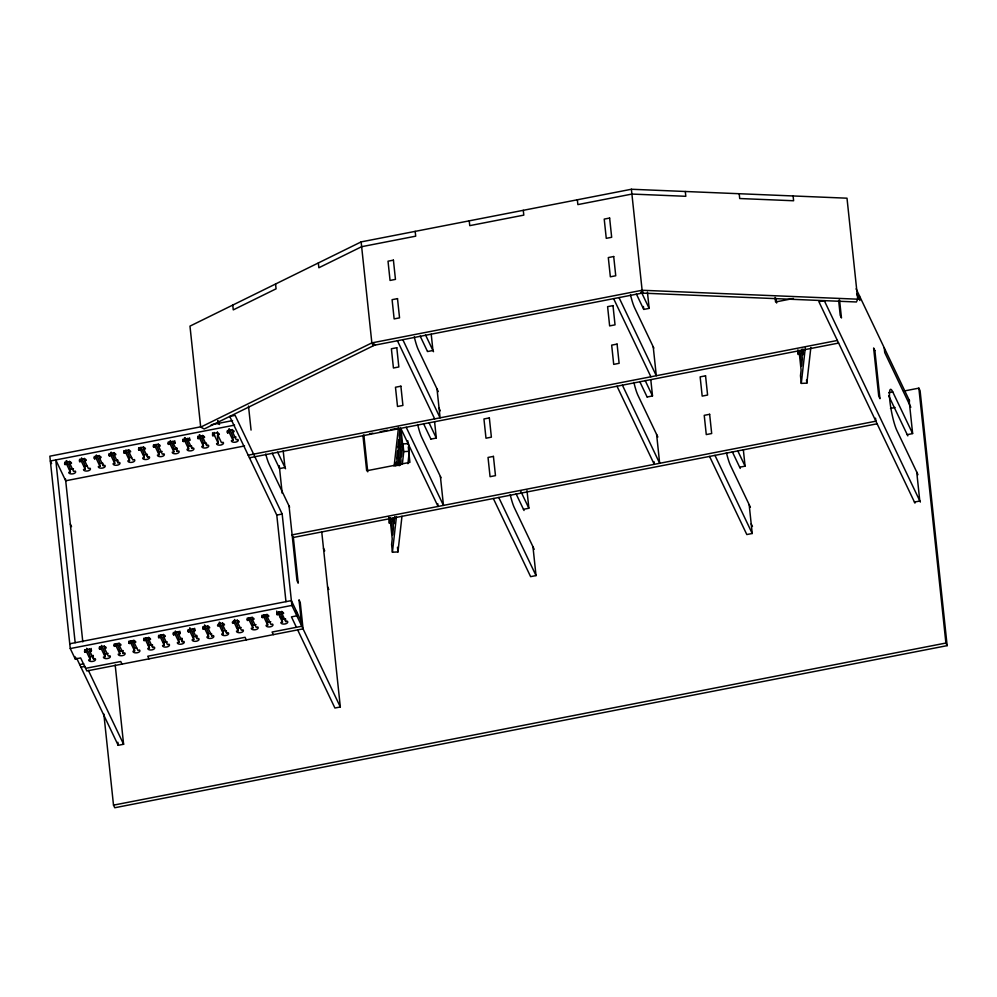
<?xml version="1.0" encoding="UTF-8"?>
<svg xmlns="http://www.w3.org/2000/svg" width="997" height="997" viewBox="0 0 997 997"><rect width="100%" height="100%" fill="white"/><g stroke="black" fill="none" stroke-linecap="round" stroke-linejoin="round"><path stroke-width="1.5" d="M394.127 466.135L398.488 427.439M395.797 466.235L396.283 461.873L396.607 464.901M397.529 465.524L396.731 457.959L397.554 450.694L399.149 465.811M399.922 464.926L397.99 446.781L398.812 439.515L401.056 460.676L400.57 465.038M394.75 516.571L393.927 523.836L393.292 517.792M407.91 463.705L409.306 451.329L408.483 443.628L402.95 443.914L402.763 445.597L400.993 428.972M401.965 516.321L397.953 551.927L392.419 552.213L396.432 516.608M402.364 463.991L403.76 451.616L402.95 443.914M798.697 350.371L798.223 354.558L797.737 349.935M803.457 349.224L802.809 355.044L802.161 349M810.848 347.529L806.835 383.135L801.289 383.409L805.302 347.816M631.4 189.256L642.118 290.264L640.809 293.056L856.411 301.979L857.719 299.187L847.001 198.191L631.4 189.256L361.138 241.897L189.978 326.131L200.696 427.127L204.223 428.984L375.383 344.75L371.856 342.893L200.696 427.127M361.138 241.897L371.856 342.893L642.118 290.264L857.719 299.187M427.539 351.542L432.947 350.495L431.215 334.219M793.438 298.489L775.554 301.979L775.055 297.355M200.584 426.841L49.85 456.19L70.264 648.561L75.236 658.98L80.645 657.933L86.851 670.956L303.063 628.845L300.247 602.4L299.013 599.795L301.817 626.241L272.094 632.036L273.328 634.64M211.239 424.759L232.563 420.609M234.594 425.121L50.361 461L51.607 463.605M64.755 462.147L65.017 464.552L66.637 464.228L70.363 472.042L68.743 472.366A3.477 1.732 -6.1 0 0 72.98 473.812A3.477 1.732 -6.1 0 0 75.224 471.095L73.604 471.419L69.877 463.605L69.628 461.2M69.877 463.605L71.497 463.281A3.477 1.732 -6.1 0 0 67.26 461.835A3.477 1.732 -6.1 0 0 65.017 464.552M79.548 459.268L79.797 461.673L81.418 461.349L85.144 469.163L83.524 469.487A3.477 1.732 -6.1 0 0 87.761 470.933A3.477 1.732 -6.1 0 0 90.017 468.216L88.384 468.528L84.658 460.726L84.409 458.321M84.658 460.726L86.29 460.402A3.477 1.732 -6.1 0 0 82.053 458.956A3.477 1.732 -6.1 0 0 79.797 461.673M94.329 456.389L94.59 458.794L96.211 458.47L99.937 466.284L98.317 466.596A3.477 1.732 -6.1 0 0 102.541 468.054A3.477 1.732 -6.1 0 0 104.797 465.337L103.177 465.649L99.451 457.847L99.189 455.442M99.451 457.847L101.071 457.523A3.477 1.732 -6.1 0 0 96.834 456.078A3.477 1.732 -6.1 0 0 94.59 458.794M109.109 453.51L109.371 455.916L110.991 455.592L114.717 463.406L113.097 463.717A3.477 1.732 -6.1 0 0 117.334 465.175A3.477 1.732 -6.1 0 0 119.578 462.458L117.958 462.77L114.231 454.968L113.982 452.563M114.231 454.968L115.851 454.644A3.477 1.732 -6.1 0 0 111.614 453.199A3.477 1.732 -6.1 0 0 109.371 455.916M123.902 450.632L124.151 453.037L125.772 452.713L129.498 460.527L127.878 460.838A3.477 1.732 -6.1 0 0 132.115 462.296A3.477 1.732 -6.1 0 0 134.371 459.58L132.751 459.891L129.024 452.09L128.763 449.684M129.024 452.09L130.644 451.766A3.477 1.732 -6.1 0 0 126.407 450.32A3.477 1.732 -6.1 0 0 124.151 453.037M138.683 447.753L138.944 450.158L140.565 449.834L144.291 457.648L142.671 457.959A3.477 1.732 -6.1 0 0 146.908 459.418A3.477 1.732 -6.1 0 0 149.151 456.701L147.531 457.012L143.805 449.198L143.556 446.806M143.805 449.198L145.425 448.887A3.477 1.732 -6.1 0 0 141.188 447.441A3.477 1.732 -6.1 0 0 138.944 450.158M153.476 444.874L153.725 447.267L155.345 446.955L159.071 454.769L157.451 455.081A3.477 1.732 -6.1 0 0 161.688 456.539A3.477 1.732 -6.1 0 0 163.932 453.822L162.312 454.134L158.585 446.32L158.336 443.927M158.585 446.32L160.205 446.008A3.477 1.732 -6.1 0 0 155.981 444.562A3.477 1.732 -6.1 0 0 153.725 447.267M168.256 441.983L168.505 444.388L170.138 444.076L173.864 451.89L172.232 452.202A3.477 1.732 -6.1 0 0 176.469 453.66A3.477 1.732 -6.1 0 0 178.725 450.943L177.105 451.255L173.378 443.441L173.117 441.035M173.378 443.441L174.998 443.129L174.737 440.724M183.037 439.104L183.298 441.509L184.919 441.197L188.645 449.011L187.025 449.323A3.477 1.732 -6.1 0 0 191.262 450.781A3.477 1.732 -6.1 0 0 193.505 448.064L191.885 448.376L188.159 440.562L187.91 438.157M188.159 440.562L189.779 440.25L189.53 437.845M197.83 436.225L198.079 438.63L199.699 438.319L203.425 446.133L201.805 446.444A3.477 1.732 -6.1 0 0 206.043 447.902A3.477 1.732 -6.1 0 0 208.298 445.185L206.666 445.497L202.939 437.683L202.69 435.278M202.939 437.683L204.572 437.371A3.477 1.732 -6.1 0 0 200.335 435.926A3.477 1.732 -6.1 0 0 198.079 438.63M212.548 432.748L212.872 435.751L214.492 435.44L218.218 443.254L216.598 443.565A3.477 1.732 -6.1 0 0 220.823 445.023A3.477 1.732 -6.1 0 0 223.079 442.307L221.459 442.618L217.732 434.804L217.408 431.801M217.732 434.804L219.352 434.493A3.477 1.732 -6.1 0 0 215.115 433.047A3.477 1.732 -6.1 0 0 212.872 435.751M227.391 430.467L227.652 432.872L229.273 432.561L232.999 440.375L231.379 440.686A3.477 1.732 -6.1 0 0 235.616 442.145A3.477 1.732 -6.1 0 0 237.859 439.428L236.239 439.739L232.513 431.925L232.264 429.52M232.513 431.925L234.133 431.614A3.477 1.732 -6.1 0 0 229.896 430.156A3.477 1.732 -6.1 0 0 227.652 432.872M244.577 445.946L65.702 480.778L55.77 459.953L75.161 642.704M248.203 455.193L837.368 340.463M369.8 433.745L372.778 433.159M380.231 431.701L387.683 430.255M390.674 429.67L398.127 428.224M249.449 457.797L838.614 343.068M279.571 468.59L284.968 467.531L283.198 450.831M430.916 439.116L436.312 438.057L434.592 421.781M647.115 397.005L652.524 395.959L650.792 379.683M888.713 392.731L892.776 391.946L912.567 433.446M903.581 391.111L918.86 388.145L920.094 390.749L947.15 645.645L114.755 807.744L113.508 805.14L103.838 713.989M282.176 514.028L235.13 415.388L229.721 416.434L276.78 515.088L282.176 514.028L291.884 605.416L340.326 706.973L334.917 708.02L297.654 629.905M890.483 408.396L895.044 407.499M875.553 418.179L875.877 421.183L292.121 534.866L293.355 537.47L877.111 423.787M523.462 509.317L528.871 508.258L526.989 490.499M739.674 467.207L745.083 466.16L743.351 449.884M907.245 434.655L912.641 433.608L909.065 399.859M69.753 643.763L291.373 600.605L301.306 621.43M70.264 648.561L291.884 605.416M84.67 649.708L84.919 652.113L86.54 651.801L90.266 659.615L88.646 659.927A3.477 1.732 -6.1 0 0 92.883 661.372A3.477 1.732 -6.1 0 0 95.139 658.668L93.519 658.98L89.792 651.166L89.531 648.76M89.792 651.166L91.412 650.854L91.151 648.449M99.451 646.829L99.712 649.234L101.333 648.922L105.059 656.724L103.439 657.048A3.477 1.732 -6.1 0 0 107.676 658.494A3.477 1.732 -6.1 0 0 109.919 655.777L108.299 656.101L104.573 648.287L104.311 645.882M104.573 648.287L106.193 647.975A3.477 1.732 -6.1 0 0 101.956 646.517A3.477 1.732 -6.1 0 0 99.712 649.234M114.231 643.95L114.493 646.355L116.113 646.044L119.839 653.845L118.219 654.169A3.477 1.732 -6.1 0 0 122.457 655.615A3.477 1.732 -6.1 0 0 124.7 652.898L123.08 653.222L119.353 645.408L119.104 643.003M119.353 645.408L120.973 645.096A3.477 1.732 -6.1 0 0 116.736 643.638A3.477 1.732 -6.1 0 0 114.493 646.355M129.024 641.071L129.274 643.476L130.894 643.165L134.62 650.966L133 651.29A3.477 1.732 -6.1 0 0 137.237 652.736A3.477 1.732 -6.1 0 0 139.493 650.019L137.873 650.343L134.146 642.529L133.885 640.124M134.146 642.529L135.766 642.218A3.477 1.732 -6.1 0 0 131.529 640.759A3.477 1.732 -6.1 0 0 129.274 643.476M143.805 638.192L144.066 640.597L145.687 640.286L149.413 648.087L147.793 648.411A3.477 1.732 -6.1 0 0 152.03 649.857A3.477 1.732 -6.1 0 0 154.273 647.14L152.653 647.464L148.927 639.65L148.678 637.245M148.927 639.65L150.547 639.339A3.477 1.732 -6.1 0 0 146.31 637.881A3.477 1.732 -6.1 0 0 144.066 640.597M158.598 635.313L158.847 637.719L160.467 637.395L164.193 645.209L162.573 645.533A3.477 1.732 -6.1 0 0 166.811 646.978A3.477 1.732 -6.1 0 0 169.054 644.261L167.434 644.585L163.707 636.771L163.458 634.366M163.707 636.771L165.34 636.447A3.477 1.732 -6.1 0 0 161.103 635.002A3.477 1.732 -6.1 0 0 158.847 637.719M173.378 632.434L173.628 634.84L175.26 634.516L178.986 642.33L177.354 642.654A3.477 1.732 -6.1 0 0 181.591 644.099A3.477 1.732 -6.1 0 0 183.847 641.383L182.227 641.707L178.5 633.893L178.239 631.487M178.5 633.893L180.121 633.569L179.859 631.163M188.159 629.556L188.421 631.961L190.041 631.637L193.767 639.451L192.147 639.775A3.477 1.732 -6.1 0 0 196.384 641.221A3.477 1.732 -6.1 0 0 198.627 638.504L197.007 638.828L193.281 631.014L193.032 628.609M193.281 631.014L194.901 630.69L194.652 628.284M202.952 626.677L203.201 629.082L204.821 628.758L208.547 636.572L206.927 636.896A3.477 1.732 -6.1 0 0 211.165 638.342A3.477 1.732 -6.1 0 0 213.42 635.625L211.8 635.949L208.074 628.135L207.812 625.73M208.074 628.135L209.694 627.811A3.477 1.732 -6.1 0 0 205.457 626.365A3.477 1.732 -6.1 0 0 203.201 629.082M222.854 625.256L226.581 633.07L228.201 632.746A3.477 1.732 -6.1 0 1 225.945 635.463A3.477 1.732 -6.1 0 1 221.72 634.017L223.34 633.693L219.614 625.879L217.994 626.203A3.477 1.732 -6.1 0 1 220.237 623.486A3.477 1.732 -6.1 0 1 224.475 624.932L222.854 625.256L222.593 622.851M237.635 622.377L241.361 630.191L242.981 629.867A3.477 1.732 -6.1 0 1 240.738 632.584A3.477 1.732 -6.1 0 1 236.501 631.138L238.121 630.814L234.395 623L232.775 623.324A3.477 1.732 -6.1 0 1 235.018 620.608A3.477 1.732 -6.1 0 1 239.255 622.053L237.635 622.377L237.386 619.972M247.306 618.04L247.555 620.446L249.175 620.122L252.902 627.936L251.281 628.26A3.477 1.732 -6.1 0 0 255.519 629.705A3.477 1.732 -6.1 0 0 257.774 626.988L256.154 627.3L252.428 619.498L252.166 617.093M252.428 619.498L254.048 619.174A3.477 1.732 -6.1 0 0 249.811 617.729A3.477 1.732 -6.1 0 0 247.555 620.446M262.086 615.161L262.348 617.567L263.968 617.243L267.695 625.057L266.074 625.368A3.477 1.732 -6.1 0 0 270.312 626.826A3.477 1.732 -6.1 0 0 272.555 624.11L270.935 624.421L267.208 616.62L266.959 614.214M267.208 616.62L268.829 616.296A3.477 1.732 -6.1 0 0 264.591 614.85A3.477 1.732 -6.1 0 0 262.348 617.567M276.742 611.074L277.129 614.688L278.749 614.364L282.475 622.178L280.855 622.489A3.477 1.732 -6.1 0 0 285.092 623.948A3.477 1.732 -6.1 0 0 287.335 621.231L285.715 621.542L281.989 613.741L281.74 611.335M281.989 613.741L283.609 613.417A3.477 1.732 -6.1 0 0 279.384 611.971A3.477 1.732 -6.1 0 0 277.129 614.688M280.344 617.691L281.964 617.367L282.475 622.178M532.959 546.742L536.025 575.593L530.616 576.652L493.353 498.525M749.158 504.632L752.224 533.495L746.815 534.542L709.552 456.414M79.698 664.588L83.748 663.803M914.399 502.064L919.795 501.017L916.729 472.08M80.931 667.192L84.994 666.407M85.605 668.351L120.749 661.51L121.983 664.114M76.595 658.082L118.194 745.32L123.603 744.261L115.191 665.036M113.508 805.14L945.904 643.04L947.15 645.645M397.99 446.781L400.757 446.644M403.76 451.616L409.306 451.329M396.731 457.959L399.498 457.822M856.111 288.843L909.638 401.068M856.622 293.654L859.888 300.508L859.377 295.698M910.822 407.275L884.738 352.589L884.227 347.779M888.688 395.759L907.818 435.876M917.975 474.684L896.851 430.417A22.283 3.34 79 0 1 889.847 400.757A22.283 3.34 79 0 1 892.776 391.946M920.356 502.064L824.295 300.658L818.886 301.705L914.959 503.124M737.705 450.706L744.996 465.985M732.309 451.766L740.26 468.428M750.405 507.236L730.527 465.574A22.283 3.34 79 0 1 726.427 452.576M642.118 290.264L643.352 292.856L373.102 345.485L371.856 342.893M641.781 292.944L649.072 308.223M751.202 523.874L752.448 526.478M714.961 455.367L752.224 533.495M636.373 293.99L643.663 309.269M653.82 348.078L634.603 307.799A22.283 3.34 79 0 1 630.49 294.8M619.037 297.605L656.3 375.719L653.234 346.869M613.629 298.651L650.891 376.779M645.159 380.505L652.437 395.784M639.75 381.564L647.041 396.843M657.846 437.035L637.98 395.373A22.283 3.34 79 0 1 633.868 382.374M622.402 385.166L659.665 463.293L656.612 434.43M617.006 386.225L654.269 464.34L653.97 461.599M520.845 491.421L528.796 508.084M516.097 493.864L524.048 510.526M534.205 549.347L514.327 507.672A22.283 3.34 79 0 1 510.215 494.674M425.569 335.042L433.521 351.704M498.762 497.466L536.025 575.593M420.173 336.101L427.451 351.368M438.269 391.572L418.391 349.91A22.283 3.34 79 0 1 414.291 336.911M439.066 408.209L440.313 410.814M402.825 339.703L440.088 417.83L437.022 388.967M397.429 340.75L434.68 418.877M428.947 422.616L436.237 437.882M423.538 423.663L430.829 438.942M440.986 477.75L421.768 437.471A22.283 3.34 79 0 1 417.656 424.473M406.203 427.264L443.466 505.392L440.4 476.541M400.794 428.324L438.057 506.451L437.77 503.697M277.64 452.152L285.553 468.752M323.477 548.263L324.723 550.867M272.231 453.211L279.484 468.428M289.641 507.236L269.178 464.34A22.283 3.34 79 0 1 265.738 454.034M327.577 586.884L328.823 589.489M229.385 429.059L232.488 435.564L232.999 440.375M217.67 420.634L219.539 424.535M296.408 627.3L291.448 616.881L296.844 615.822L296.333 611.024M199.811 434.817L202.914 441.322L203.425 446.133M279.484 612.158L281.964 617.367M185.031 437.695L188.134 444.201L188.645 449.011M264.691 615.037L267.184 620.246L267.695 625.057M170.238 440.574L173.353 447.08L173.864 451.89M249.911 617.916L252.391 623.125L252.902 627.936M156.08 444.749L158.56 449.959L159.071 454.769M246.309 639.9L245.063 637.295L147.768 656.238L149.014 658.843M234.507 619.498L237.61 626.004L238.121 630.814M141.287 447.628L143.78 452.837L144.291 457.648M219.726 622.377L222.83 628.883L223.34 633.693M126.507 450.507L128.987 455.716L129.498 460.527M204.933 625.256L208.037 631.762L208.547 636.572M111.103 452.09L114.206 458.595L114.717 463.406M190.153 628.135L193.256 634.64L193.767 639.451M96.323 454.968L99.426 461.474L99.937 466.284M175.36 631.014L178.475 637.519L178.986 642.33M81.53 457.847L84.633 464.353L85.144 469.163M161.202 635.201L163.682 640.398L164.193 645.209M66.749 460.726L69.852 467.232L70.363 472.042M146.409 638.08L148.902 643.277L149.413 648.087M131.629 640.959L134.109 646.168L134.62 650.966M70.301 524.061L71.535 526.665M116.848 643.838L119.328 649.047L119.839 653.845M101.445 645.408L104.548 651.926L105.059 656.724M86.652 648.287L89.755 654.805L90.266 659.615M88.334 670.333L123.603 744.261M918.86 388.145L945.904 643.04M839.549 299.935L841.468 317.968L840.222 315.364L838.627 300.334M793.101 195.96L793.612 200.758L739.712 198.528L739.201 193.73M806.498 380.056L806.835 383.135M801.401 349.885L802.361 358.957L801.551 366.223L799.943 351.106M799.021 350.483L801.102 370.136L800.479 375.719L801.289 383.409M776.14 298.427L776.626 303.038M685.3 191.499L685.811 196.297L631.911 194.066L577.861 204.597L577.35 199.786M647.427 292.109L649.147 308.385L643.75 309.444L643.426 306.478M523.288 210.317L523.799 215.128L469.749 225.646L469.238 220.835M415.188 231.366L415.699 236.177L361.649 246.695L318.853 267.757L318.342 262.946M407.81 440.774L408.134 443.802M408.284 446.955L409.917 462.346L366.672 470.771L362.92 435.377M397.467 547.303L397.953 551.927M392.531 518.677L393.491 527.749L392.668 535.015L390.911 518.39M388.705 517.194L389.353 523.35L389.989 517.767L392.232 538.928L391.597 544.512L392.419 552.213M363.83 434.904L367.756 471.843M321.707 531.551L340.326 706.973M275.558 284.008L276.069 288.818L233.273 309.88L232.762 305.07M293.355 537.47L298.203 583.158L296.969 580.553L289.055 506.015M279.26 465.686L282.176 493.216M276.78 515.088L285.965 601.652M285.466 619.137L285.715 621.542M278.499 611.959L278.749 614.364M248.502 406.041L251.057 430.093M263.707 614.837L263.968 617.243M228.886 428.959L229.273 432.561M248.926 617.716L249.175 620.122M217.907 420.933L218.231 423.949M217.408 435.714L218.218 443.254M214.168 432.424L214.492 435.44M234.145 620.595L234.395 623M206.416 443.092L206.666 445.497M226.319 630.665L226.581 633.07M199.325 434.717L199.699 438.319M219.228 622.278L219.614 625.879M191.636 445.971L191.885 448.376M211.538 633.544L211.8 635.949M184.532 437.596L184.919 441.197M204.447 625.156L204.821 628.758M176.718 447.653L177.105 451.255M196.621 635.214L196.883 637.619M169.876 441.671L170.138 444.076M189.654 628.035L190.041 631.637M181.84 638.092L182.227 641.707M155.096 444.55L155.345 446.955M174.998 632.123L175.26 634.516M147.282 454.607L147.531 457.012M140.303 447.429L140.565 449.834M160.218 635.002L160.467 637.395M152.404 645.059L152.653 647.464M125.522 450.308L125.772 452.713M145.425 637.881L145.687 640.286M117.708 460.365L117.958 462.77M110.742 453.186L110.991 455.592M130.644 640.759L130.894 643.165M102.915 463.256L103.177 465.649M122.83 650.817L123.08 653.222M95.949 456.065L96.211 458.47M115.864 643.638L116.113 646.044M117.87 742.267L118.194 745.32M81.168 458.944L81.418 461.349M101.071 646.517L101.333 648.922M93.132 655.365L93.519 658.98M66.251 460.626L66.637 464.228M86.29 649.396L86.54 651.801M65.515 478.984L82.801 641.894M74.987 656.574L75.236 658.98M93.369 656.288A3.477 1.732 -6.1 0 1 89.356 656.437M108.15 653.409A3.477 1.732 -6.1 0 1 104.149 653.558M122.93 650.53A3.477 1.732 -6.1 0 1 118.93 650.68M136.726 647.925A3.477 1.732 -6.1 0 1 133.723 647.801M152.504 644.772A3.477 1.732 -6.1 0 1 147.805 644.573M167.297 641.894A3.477 1.732 -6.1 0 1 163.284 642.043M182.077 639.015A3.477 1.732 -6.1 0 1 178.077 639.164M196.858 636.136A3.477 1.732 -6.1 0 1 192.857 636.285M210.654 633.531A3.477 1.732 -6.1 0 1 207.638 633.407M225.447 630.652A3.477 1.732 -6.1 0 1 222.431 630.528M241.212 627.499A3.477 1.732 -6.1 0 1 236.513 627.3M256.005 624.62A3.477 1.732 -6.1 0 1 252.004 624.77M270.785 621.742A3.477 1.732 -6.1 0 1 266.785 621.891M285.578 618.863A3.477 1.732 -6.1 0 1 281.565 619.012M84.919 652.113A3.477 1.732 -6.1 0 1 87.175 649.396A3.477 1.732 -6.1 0 1 91.412 650.854M173.628 634.84A3.477 1.732 -6.1 0 1 175.883 632.123A3.477 1.732 -6.1 0 1 180.121 633.569M188.421 631.961A3.477 1.732 -6.1 0 1 190.664 629.244A3.477 1.732 -6.1 0 1 194.901 630.69M73.454 468.727A3.477 1.732 -6.1 0 1 69.454 468.877M87.25 466.122A3.477 1.732 -6.1 0 1 84.234 465.998M102.043 463.244A3.477 1.732 -6.1 0 1 99.027 463.119M117.808 460.091A3.477 1.732 -6.1 0 1 113.808 460.24M131.604 457.486A3.477 1.732 -6.1 0 1 129.51 457.561M147.382 454.333A3.477 1.732 -6.1 0 1 143.381 454.482M162.175 451.454A3.477 1.732 -6.1 0 1 158.162 451.604M176.955 448.575A3.477 1.732 -6.1 0 1 172.955 448.725M190.751 445.971A3.477 1.732 -6.1 0 1 187.735 445.846M205.532 443.092A3.477 1.732 -6.1 0 1 202.516 442.967M236.09 437.06A3.477 1.732 -6.1 0 1 232.089 437.209M168.505 444.388A3.477 1.732 -6.1 0 1 170.761 441.683A3.477 1.732 -6.1 0 1 174.998 443.129M183.298 441.509A3.477 1.732 -6.1 0 1 185.542 438.805A3.477 1.732 -6.1 0 1 189.779 440.25M400.071 428.349L399.249 435.614L401.492 456.776L402.314 449.51L400.071 428.349M393.416 260.155L388.02 261.202L390.051 280.444L395.46 279.384L393.416 260.155M609.628 218.044L604.219 219.103L606.263 238.333L611.672 237.286L609.628 218.044M397.504 298.626L392.095 299.673L394.139 318.915L399.548 317.856L397.504 298.626M613.703 256.516L608.307 257.575L610.351 276.805L615.747 275.758L613.703 256.516M396.794 347.716L391.385 348.776L393.429 368.005L398.837 366.958L396.794 347.716M612.993 305.618L607.597 306.665L609.641 325.907L615.037 324.848L612.993 305.618M400.881 386.188L395.473 387.247L397.516 406.477L402.913 405.43L400.881 386.188M617.081 344.09L611.672 345.136L613.716 364.379L619.125 363.319L617.081 344.09M489.353 417.917L483.944 418.964L485.988 438.206L491.384 437.16L489.353 417.917M705.552 375.819L700.143 376.866L702.187 396.108L707.596 395.049L705.552 375.819M493.428 456.389L488.032 457.449L490.063 476.678L495.472 475.631L493.428 456.389M709.64 414.291L704.231 415.338L706.275 434.58L711.684 433.521L709.64 414.291M874.868 350.595L873.621 347.99L878.731 396.083L879.965 398.688L874.868 350.595"/></g></svg>
